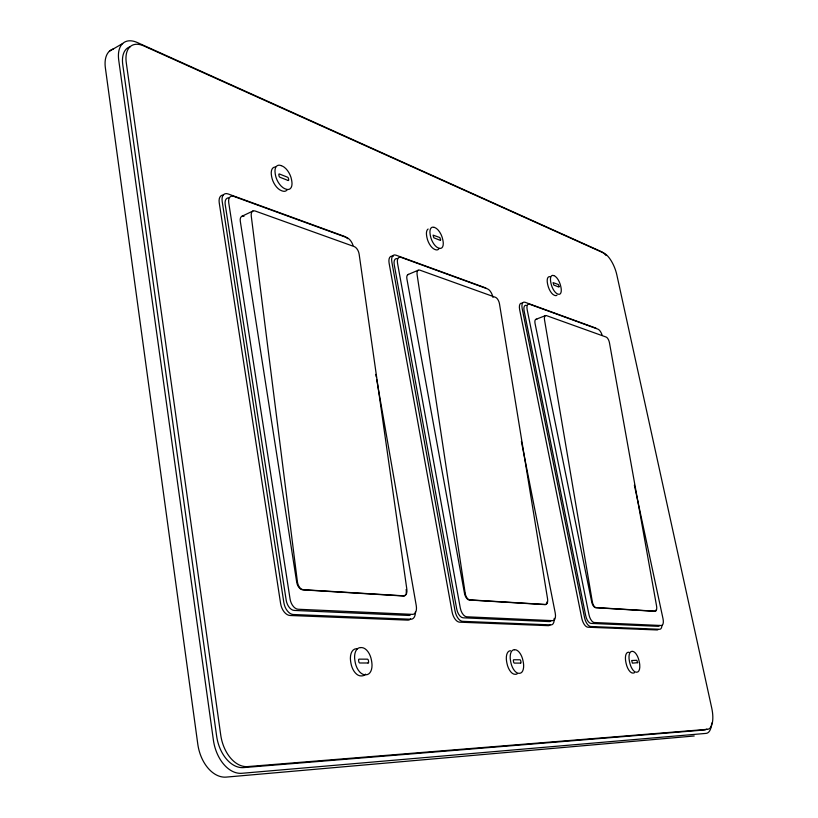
<?xml version="1.0" encoding="UTF-8"?>
<svg xmlns="http://www.w3.org/2000/svg" width="818" height="818" viewBox="0 0 818 818"><rect width="100%" height="100%" fill="white"/><g stroke="black" fill="none" stroke-linecap="round" stroke-linejoin="round"><path stroke-width="1.23" d="M109.397 51.217L122.68 43.507M241.77 216.351L252.885 211.034M407.804 274.654L418.131 270.267M536.127 319.245L545.729 315.523M694.237 735.985L226.279 777.1A34.704 23.16 78.4 0 1 197.782 744.083L105.379 67.925A32.147 17.914 58.8 0 1 113.498 48.906M634.379 485.166L663.009 618.694A7.198 3.057 74.4 0 1 661.322 625.514L594.246 622.508A7.751 3.569 74.4 0 1 588.991 614.788L527.17 309.664A7.321 3.241 68.9 0 1 529.573 304.224L597.927 329.143A6.81 2.812 69.8 0 1 602.079 334.971M521.393 441.434L555.228 612.999A8.088 3.896 74.4 0 1 552.733 620.647L466.679 616.792A8.793 4.632 74.3 0 1 460.278 607.979L397.528 263.232A8.323 4.121 66.8 0 1 400.963 257.343L487.528 288.897A7.648 3.517 68.3 0 1 492.988 297.425M375.799 374.419L376.239 376.934M376.679 379.45L416.26 605.647A9.233 5.123 74.1 0 1 412.538 614.369L298.12 609.246A10.174 6.258 73.5 0 1 290.063 598.98L228.743 202.782A9.693 5.389 63 0 1 233.784 196.402L346.934 237.649A8.753 4.519 65.7 0 1 353.049 245.38M465.176 593.214L417.108 274.674A6.247 3.129 69.4 0 1 419.798 270.124L495.534 297.333A5.798 2.72 70.7 0 1 499.481 303.846L547.549 598.745A6.074 2.975 76.5 0 1 545.463 604.492L469.726 599.86A6.544 3.456 76.4 0 1 465.176 593.214M365.513 674.155A13.037 7.669 75.6 0 1 363.846 675.443A19.223 11.309 75.4 0 1 360.912 675.913A13.047 7.679 75.6 0 1 350.922 663.101A19.192 11.268 75.5 0 1 350.38 658.173A13.047 7.679 75.5 0 1 354.501 649.175A19.274 11.34 75.7 0 1 357.435 648.776M287.108 189.837A12.188 6.442 63.5 0 1 284.122 191.33A17.996 9.489 63.4 0 1 281.228 190.563A12.198 6.452 63.5 0 1 271.658 176.616A17.955 9.468 63.6 0 1 271.239 172.526A12.198 6.452 63.5 0 1 275.482 167.015M406.147 589.502A6.943 3.875 73.7 0 1 406.188 592.825M405.8 594.185A6.943 3.875 73.7 0 1 403.294 595.985L302.67 589.85A7.556 4.611 73 0 1 296.699 582.171L240.287 221.177A7.229 4.018 63.5 0 1 243.999 216.31M410.186 615.197A9.223 5.133 74.1 0 1 408.867 615.443L294.245 610.433A10.153 6.268 73.5 0 1 286.188 600.187L225.206 204.5A9.683 5.399 63 0 1 228.662 197.823M410.636 618.848A10.736 5.992 74.2 0 1 407.783 620.126L290.032 615.494A11.851 7.352 73.6 0 1 280.605 603.541L219.234 202.803A11.299 6.319 62.9 0 1 223.304 195.021M347.609 238.692A10.184 5.266 65.7 0 0 344.317 236.33L228.11 193.938A11.309 6.309 62.9 0 0 222.179 201.361L283.836 602.539A11.871 7.331 73.6 0 0 293.263 614.512L410.841 619.246A10.757 5.982 74.2 0 0 415.452 611.752M517.14 673.899A16.718 8.477 75.4 0 1 514.951 674.298A11.35 5.757 75.5 0 1 506.925 663.193A16.697 8.446 75.5 0 1 506.332 658.919A11.34 5.757 75.5 0 1 509.052 651.118A16.759 8.497 75.6 0 1 510.514 650.76M439.092 248.457A10.552 5 66.8 0 1 436.924 249.93A15.573 7.372 66.7 0 1 434.716 249.388A10.562 5.01 66.8 0 1 426.924 237.414A15.542 7.352 66.8 0 1 426.434 233.784A10.562 5.01 66.8 0 1 428.121 229.03M547.078 601.833A6.074 2.945 74.1 0 1 545.003 604.614L469.246 600.003A6.534 3.425 73.9 0 1 464.501 593.408L406.914 278.989A6.217 3.078 67.2 0 1 408.56 274.388M551.168 620.617A8.078 3.906 74.4 0 1 549.348 621.578L463.1 617.805A8.783 4.642 74.3 0 1 456.71 609.011L394.225 264.654A8.313 4.131 66.8 0 1 397.681 258.764M550.31 624.533A9.407 4.56 74.5 0 1 548.183 625.658L459.573 622.171A10.245 5.44 74.3 0 1 452.088 611.905L389.112 263.191A9.693 4.836 66.7 0 1 393.172 256.341M486.137 288.335A8.896 4.11 68.3 0 0 484.839 287.609L395.902 255.155A9.704 4.826 66.7 0 0 391.853 262.016L455.064 611.056A10.256 5.429 74.3 0 0 462.548 621.332L551.005 624.901A9.417 4.55 74.5 0 0 554.215 618.316M634.431 672.703A14.796 6.585 75.2 0 1 632.743 673.061A10.041 4.468 75.3 0 1 626.087 663.265A14.785 6.564 75.3 0 1 625.473 659.492A10.041 4.468 75.3 0 1 627.304 652.6A14.826 6.595 75.3 0 1 629.001 652.294M556.946 295.175A9.335 3.978 68.8 0 1 555.995 295.605A13.783 5.869 68.7 0 1 554.256 295.206A9.346 3.988 68.8 0 1 547.743 284.715A13.763 5.859 68.8 0 1 547.222 281.453A9.346 3.988 68.7 0 1 549.297 276.668A13.794 5.89 68.8 0 1 550.453 276.862M656.077 609.87A5.399 2.311 74.2 0 1 654.697 611.302L595.616 607.702A5.767 2.638 74.2 0 1 591.7 601.925L535.044 323.447A5.481 2.423 69.2 0 1 536.812 319.327M659.584 625.463A7.188 3.067 74.5 0 1 658.193 626.332L590.954 623.398A7.74 3.579 74.5 0 1 585.698 615.678L524.113 310.86A7.321 3.252 68.9 0 1 526.526 305.421M657.917 629.707A8.374 3.589 74.5 0 1 657.007 629.952L587.917 627.222A9.029 4.192 74.5 0 1 581.772 618.234L519.635 309.593A8.538 3.804 68.9 0 1 522.467 303.263M596.312 328.499A7.924 3.282 69.8 0 0 595.269 327.895L525.013 302.261A8.538 3.793 68.9 0 0 522.181 308.591L584.512 617.488A9.039 4.182 74.5 0 0 590.657 626.496L659.615 629.277A8.384 3.579 74.5 0 0 661.956 625.341M706.507 729.104A21.268 8.783 75.9 0 1 704.37 729.993L243.508 767.601A32.996 21.708 78 0 1 216.637 736.098L122.772 64.755A30.573 16.82 59.2 0 1 130.297 46.687M606.128 255.533A20.522 8.139 69 0 0 601.414 251.668L137.404 42.567A32.342 17.781 59 0 0 118.743 60.246L213.375 740.004A34.929 23.016 78.2 0 0 241.862 773.296L706.108 733.388A22.434 9.254 75.9 0 0 711.691 723.051M559.123 286.566L558.806 287.036L553.766 285.022L553.07 282.619L558.397 284.521L559.123 286.566M440.646 239.858L440.217 240.349L433.847 237.813L433.09 235.124L439.828 237.557L440.646 239.858M637.631 662.692L632.406 663.142L631.66 660.525L636.854 660.29L637.631 662.692M707.478 729.319L247.598 766.589A33.057 21.667 78 0 1 220.727 735.024L126.279 62.741A30.624 16.779 59.2 0 1 143.815 45.931L603.807 253.059A19.489 7.71 69 0 1 616.844 274.92L711.732 708.02A21.288 8.763 75.8 0 1 707.478 729.319M368.028 662.999L359.818 662.989A1.309 0.767 75.5 0 1 358.816 661.711L358.601 660.423A1.309 0.767 75.5 0 1 359.184 659.144L367.394 659.175A1.299 0.757 75.5 0 1 368.376 660.453L368.591 661.721A1.299 0.757 75.5 0 1 368.028 662.999M520.575 663.101L514.41 663.101A1.135 0.573 75.5 0 1 513.602 661.987L513.397 660.872A1.135 0.573 75.4 0 1 513.776 659.758L519.941 659.789A1.135 0.573 75.4 0 1 520.739 660.893L520.954 661.997A1.135 0.573 75.5 0 1 520.575 663.101M403.785 595.831L303.181 589.686A7.567 4.652 75.7 0 1 297.425 581.946L251.249 215.942A7.26 4.1 65.8 0 1 255.124 210.993L354.296 246.607A6.646 3.507 68.1 0 1 359.143 254.153L406.843 589.287A6.943 3.916 76.2 0 1 403.785 595.841M655.116 611.189L596.046 607.58A5.767 2.669 76.5 0 1 592.324 601.751L544.512 319.797A5.501 2.464 71.4 0 1 546.424 315.605L606.148 337.057A5.153 2.168 72.2 0 1 609.461 342.793L656.578 606.066A5.409 2.331 76.6 0 1 655.116 611.189M288.079 180.461L279.981 177.281A1.227 0.644 63.4 0 1 279.03 175.88L278.846 174.786A1.227 0.644 63.4 0 1 279.439 173.999L287.547 177.209A1.217 0.634 63.6 0 1 288.488 178.6L288.672 179.684A1.217 0.634 63.6 0 1 288.079 180.461M360.636 647.58A13.068 7.659 75.5 0 0 354.859 660.32A19.233 11.237 75.5 0 0 355.942 665.269A13.068 7.669 75.5 0 0 363.018 674.349A19.254 11.288 75.4 0 0 366.096 674.758A13.057 7.648 75.5 0 0 372.026 665.249A19.335 11.37 75.5 0 0 371.484 660.371A13.057 7.648 75.5 0 0 363.703 648.05A19.305 11.319 75.7 0 0 360.636 647.58M281.167 165.614A12.219 6.432 63.5 0 0 275.185 173.416A17.976 9.448 63.6 0 0 276.136 177.721A12.219 6.432 63.5 0 0 282.916 187.608A18.027 9.468 63.5 0 0 285.942 189.132A12.209 6.421 63.6 0 0 292.016 183.948A18.088 9.54 63.5 0 0 291.576 179.888A12.209 6.421 63.5 0 0 284.183 167.179A18.037 9.509 63.6 0 0 281.167 165.614M514.358 649.737A11.36 5.736 75.4 0 0 510.534 660.791A16.728 8.425 75.4 0 0 511.547 665.075A11.36 5.736 75.5 0 0 517.232 672.938A16.749 8.456 75.3 0 0 519.553 673.296A11.36 5.726 75.5 0 0 523.632 665.054A16.8 8.507 75.4 0 0 523.029 660.821A11.35 5.726 75.4 0 0 516.679 650.146A16.779 8.477 75.5 0 0 514.358 649.737M434.327 227.414A10.573 4.99 66.8 0 0 430.196 234.674A15.562 7.331 66.9 0 0 431.106 238.478A10.573 4.99 66.8 0 0 436.607 246.964A15.593 7.352 66.8 0 0 438.949 248.171A10.562 4.99 66.8 0 0 443.274 243.243A15.644 7.403 66.8 0 0 442.773 239.643A10.562 4.99 66.8 0 0 436.659 228.651A15.603 7.382 66.9 0 0 434.327 227.414M631.977 651.384A10.051 4.458 75.2 0 0 629.41 661.138A14.806 6.544 75.2 0 0 630.351 664.922A10.051 4.458 75.3 0 0 635.044 671.864A14.816 6.564 75.2 0 0 636.874 672.181A10.051 4.448 75.3 0 0 639.758 664.911A14.867 6.605 75.2 0 0 639.124 661.169A10.041 4.448 75.2 0 0 633.797 651.741A14.847 6.575 75.3 0 0 631.977 651.384M553.694 275.564A9.356 3.967 68.8 0 0 550.78 282.333A13.773 5.838 68.8 0 0 551.629 285.727A9.356 3.978 68.8 0 0 556.24 293.161A13.794 5.849 68.7 0 0 558.101 294.153A9.346 3.967 68.8 0 0 561.26 289.5A13.834 5.879 68.7 0 0 560.729 286.269A9.346 3.967 68.8 0 0 555.545 276.586A13.814 5.869 68.8 0 0 553.694 275.564"/></g></svg>
